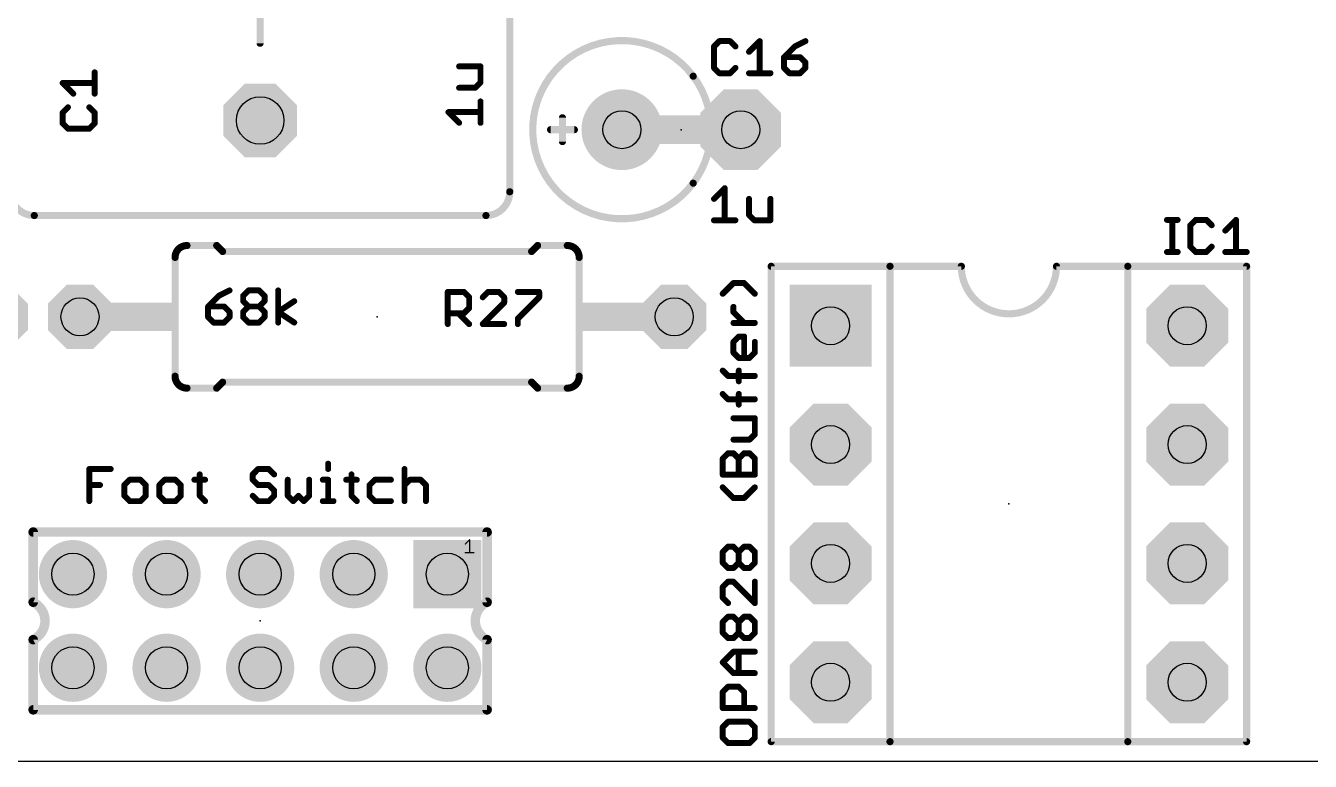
# Model space of a CAD drawing. Extents: x 0 to 135, y -25 to 72.
# Drawn here: x 32.99 to 60.44, y 0 to 15.72 of the extents above; entities that cross this region are included whole.
import ezdxf

# ---------------------------------------------------------------- set-up
doc = ezdxf.new("R2010")
doc.units = 0
for name, color, linetype in [('17', 82, 'CONTINUOUS'), ('20', 7, 'CONTINUOUS'), ('21', 253, 'CONTINUOUS'), ('23', 7, 'CONTINUOUS'), ('25', 253, 'CONTINUOUS'), ('27', 253, 'CONTINUOUS'), ('29', 253, 'CONTINUOUS'), ('44', 253, 'CONTINUOUS'), ('51', 253, 'CONTINUOUS')]:
    doc.layers.add(name, color=color, linetype=linetype)

# ---------------------------------------------------------------- blocks, each defined once
blk = doc.blocks.new('OCTAGONP')
at = {"const_width": 0.5}
blk.add_lwpolyline([(-0.25, -0.1036), (-0.25, 0.1036), (-0.1036, 0.25), (0.1036, 0.25), (0.25, 0.1036), (0.25, -0.1036), (0.1036, -0.25), (-0.1036, -0.25), (-0.25, -0.1036), (-0.25, 0.1036)], dxfattribs=at)
blk = doc.blocks.new('ROUNDP')
at = {"const_width": 0.5}
blk.add_lwpolyline([(0, -0.25, 1), (0, 0.25, 1), (0, -0.25)], format="xyb", dxfattribs=at)
blk = doc.blocks.new('SQUAREP')
blk.add_solid([(-0.5, -0.5), (0.5, -0.5), (-0.5, 0.5), (0.5, 0.5)])
blk = doc.blocks.new('RECT')
blk.add_solid([(-0.5, -0.5), (0.5, -0.5), (-0.5, 0.5), (0.5, 0.5)])

msp = doc.modelspace()

# ---------------------------------------------------------------- linework, layer by layer
at = {"layer": '20'}
msp.add_line((0, 0), (125, 0), dxfattribs=at)
at = {"layer": '21'}
for points, const_width in [([(43.334, 37.827), (43.334, 12.173)], 0.1524), ([(38, 31.731), (38, 15.348)], 0.1524), ([(44.46, 13.246), (44.46, 13.754)], 0.1524), ([(46.873, 13.5), (47.0762, 13.5)], 0.6096), ([(44.206, 13.5), (44.714, 13.5)], 0.1524), ([(42.826, 11.665), (33.174, 11.665)], 0.1524), ([(36.436, 11.024), (37.071, 11.024)], 0.1524), ([(37.198, 10.897), (37.071, 11.024)], 0.1524), ([(43.802, 10.897), (43.929, 11.024)], 0.1524), ([(44.564, 11.024), (43.929, 11.024)], 0.1524), ([(36.182, 10.77), (36.182, 8.23)], 0.1524), ([(37.198, 10.897), (43.802, 10.897)], 0.1524), ([(44.818, 10.77), (44.818, 8.23)], 0.1524), ([(48.92, 10.58), (48.92, 0.42)], 0.1524), ([(48.92, 10.58), (51.46, 10.58)], 0.1524), ([(51.46, 10.58), (51.46, 0.42)], 0.1524), ([(51.46, 10.58), (52.984, 10.58)], 0.1524), ([(56.54, 10.58), (55.016, 10.58)], 0.1524), ([(59.08, 10.58), (56.54, 10.58)], 0.1524), ([(56.54, 10.58), (56.54, 0.42)], 0.1524), ([(59.08, 0.42), (59.08, 10.58)], 0.1524), ([(36.436, 7.976), (37.071, 7.976)], 0.1524), ([(37.198, 8.103), (37.071, 7.976)], 0.1524), ([(37.198, 8.103), (43.802, 8.103)], 0.1524), ([(43.802, 8.103), (43.929, 7.976)], 0.1524), ([(44.564, 7.976), (43.929, 7.976)], 0.1524), ([(42.85, 4.9), (33.15, 4.9)], 0.2032), ([(33.15, 4.9), (33.15, 3.4)], 0.2032), ([(42.85, 3.4), (42.85, 4.9)], 0.2032), ([(42.382, 4.6443), (42.4753, 4.7375)], 0.0254), ([(42.4753, 4.7375), (42.4753, 4.4579)], 0.0254), ([(42.382, 4.4579), (42.5685, 4.4579)], 0.0254), ([(33.15, 2.6), (33.15, 1.1)], 0.2032), ([(42.85, 1.1), (42.85, 2.6)], 0.2032), ([(33.15, 1.1), (42.85, 1.1)], 0.2032), ([(51.46, 0.42), (48.92, 0.42)], 0.1524), ([(56.54, 0.42), (51.46, 0.42)], 0.1524), ([(59.08, 0.42), (56.54, 0.42)], 0.1524)]:
    msp.add_lwpolyline(points, dxfattribs=dict(at, const_width=const_width))
for points, const_width in [([(37.9619, 15.348, 1), (38.0381, 15.348)], 0.0762), ([(47.254, 14.643, 3), (47.254, 12.357)], 0.1524), ([(47.2235, 14.6201, 1), (47.2845, 14.6659)], 0.0762), ([(44.4981, 13.754, 1), (44.4219, 13.754)], 0.0762), ([(46.873, 13.6524, 1), (46.873, 13.3476)], 0.3048), ([(47.0762, 13.3476, 1), (47.0762, 13.6524)], 0.3048), ([(44.206, 13.5381, 1), (44.206, 13.4619)], 0.0762), ([(44.714, 13.4619, 1), (44.714, 13.5381)], 0.0762), ([(44.4219, 13.246, 1), (44.4981, 13.246)], 0.0762), ([(47.2845, 12.3341, 1), (47.2235, 12.3799)], 0.0762), ([(32.666, 12.173, 0.4142), (33.174, 11.665)], 0.1524), ([(42.826, 11.665, 0.4142), (43.334, 12.173)], 0.1524), ([(43.3721, 12.173, 1), (43.2959, 12.173)], 0.0762), ([(43.2959, 12.173, 1), (43.3721, 12.173)], 0.0762), ([(33.174, 11.7031, 1), (33.174, 11.6269)], 0.0762), ([(33.174, 11.6269, 1), (33.174, 11.7031)], 0.0762), ([(42.826, 11.7031, 1), (42.826, 11.6269)], 0.0762), ([(42.826, 11.6269, 1), (42.826, 11.7031)], 0.0762), ([(36.436, 11.024, 0.4142), (36.182, 10.77)], 0.1524), ([(36.436, 11.0621, 1), (36.436, 10.9859)], 0.0762), ([(36.436, 10.9859, 1), (36.436, 11.0621)], 0.0762), ([(37.0979, 11.0509, 1), (37.0441, 10.9971)], 0.0762), ([(37.071, 10.9859, 1), (37.071, 11.0621)], 0.0762), ([(43.929, 11.0621, 1), (43.929, 10.9859)], 0.0762), ([(43.9559, 10.9971, 1), (43.9021, 11.0509)], 0.0762), ([(44.818, 10.77, 0.4142), (44.564, 11.024)], 0.1524), ([(44.564, 11.0621, 1), (44.564, 10.9859)], 0.0762), ([(44.564, 10.9859, 1), (44.564, 11.0621)], 0.0762), ([(36.2201, 10.77, 1), (36.1439, 10.77)], 0.0762), ([(36.1439, 10.77, 1), (36.2201, 10.77)], 0.0762), ([(37.198, 10.9351, 1), (37.198, 10.8589)], 0.0762), ([(37.1711, 10.8701, 1), (37.2249, 10.9239)], 0.0762), ([(43.7751, 10.9239, 1), (43.8289, 10.8701)], 0.0762), ([(43.802, 10.8589, 1), (43.802, 10.9351)], 0.0762), ([(44.8561, 10.77, 1), (44.7799, 10.77)], 0.0762), ([(44.7799, 10.77, 1), (44.8561, 10.77)], 0.0762), ([(48.9581, 10.58, 1), (48.8819, 10.58)], 0.0762), ([(48.92, 10.6181, 1), (48.92, 10.5419)], 0.0762), ([(51.4981, 10.58, 1), (51.4219, 10.58)], 0.0762), ([(51.46, 10.6181, 1), (51.46, 10.5419)], 0.0762), ([(51.46, 10.5419, 1), (51.46, 10.6181)], 0.0762), ([(52.984, 10.58, 1), (55.016, 10.58)], 0.1524), ([(53.0221, 10.58, 1), (52.9459, 10.58)], 0.0762), ([(52.984, 10.5419, 1), (52.984, 10.6181)], 0.0762), ([(55.0541, 10.58, 1), (54.9779, 10.58)], 0.0762), ([(55.016, 10.6181, 1), (55.016, 10.5419)], 0.0762), ([(56.54, 10.6181, 1), (56.54, 10.5419)], 0.0762), ([(56.5781, 10.58, 1), (56.5019, 10.58)], 0.0762), ([(56.54, 10.5419, 1), (56.54, 10.6181)], 0.0762), ([(59.1181, 10.58, 1), (59.0419, 10.58)], 0.0762), ([(59.08, 10.5419, 1), (59.08, 10.6181)], 0.0762), ([(36.182, 8.23, 0.4142), (36.436, 7.976)], 0.1524), ([(36.2201, 8.23, 1), (36.1439, 8.23)], 0.0762), ([(36.1439, 8.23, 1), (36.2201, 8.23)], 0.0762), ([(44.564, 7.976, 0.4142), (44.818, 8.23)], 0.1524), ([(44.8561, 8.23, 1), (44.7799, 8.23)], 0.0762), ([(44.7799, 8.23, 1), (44.8561, 8.23)], 0.0762), ([(36.436, 8.0141, 1), (36.436, 7.9379)], 0.0762), ([(36.436, 7.9379, 1), (36.436, 8.0141)], 0.0762), ([(37.0441, 8.0029, 1), (37.0979, 7.9491)], 0.0762), ([(37.071, 7.9379, 1), (37.071, 8.0141)], 0.0762), ([(37.198, 8.1411, 1), (37.198, 8.0649)], 0.0762), ([(37.2249, 8.0761, 1), (37.1711, 8.1299)], 0.0762), ([(43.8289, 8.1299, 1), (43.7751, 8.0761)], 0.0762), ([(43.802, 8.0649, 1), (43.802, 8.1411)], 0.0762), ([(43.929, 8.0141, 1), (43.929, 7.9379)], 0.0762), ([(43.9021, 7.9491, 1), (43.9559, 8.0029)], 0.0762), ([(44.564, 8.0141, 1), (44.564, 7.9379)], 0.0762), ([(44.564, 7.9379, 1), (44.564, 8.0141)], 0.0762), ([(33.15, 4.9508, 1), (33.15, 4.8492)], 0.1016), ([(33.2008, 4.9, 1), (33.0992, 4.9)], 0.1016), ([(42.9008, 4.9, 1), (42.7992, 4.9)], 0.1016), ([(42.85, 4.8492, 1), (42.85, 4.9508)], 0.1016), ([(42.4816, 4.7375, 1), (42.4689, 4.7375)], 0.0127), ([(42.4797, 4.733, 1), (42.4708, 4.742)], 0.0127), ([(42.382, 4.4643, 1), (42.382, 4.4516)], 0.0127), ([(42.3776, 4.6488, 1), (42.3865, 4.6398)], 0.0127), ([(42.4689, 4.4579, 1), (42.4816, 4.4579)], 0.0127), ([(42.5685, 4.4516, 1), (42.5685, 4.4643)], 0.0127), ([(33.15, 2.6, 0.6321), (33.15, 3.4)], 0.2032), ([(33.1718, 3.4459, 1), (33.1282, 3.3541)], 0.1016), ([(33.0992, 3.4, 1), (33.2008, 3.4)], 0.1016), ([(42.85, 3.4, 0.6321), (42.85, 2.6)], 0.2032), ([(42.7992, 3.4, 1), (42.9008, 3.4)], 0.1016), ([(42.8718, 3.3541, 1), (42.8282, 3.4459)], 0.1016), ([(33.2008, 2.6, 1), (33.0992, 2.6)], 0.1016), ([(33.1282, 2.6459, 1), (33.1718, 2.5541)], 0.1016), ([(42.9008, 2.6, 1), (42.7992, 2.6)], 0.1016), ([(42.8282, 2.5541, 1), (42.8718, 2.6459)], 0.1016), ([(33.15, 1.1508, 1), (33.15, 1.0492)], 0.1016), ([(33.0992, 1.1, 1), (33.2008, 1.1)], 0.1016), ([(42.7992, 1.1, 1), (42.9008, 1.1)], 0.1016), ([(42.85, 1.0492, 1), (42.85, 1.1508)], 0.1016), ([(48.92, 0.4581, 1), (48.92, 0.3819)], 0.0762), ([(48.8819, 0.42, 1), (48.9581, 0.42)], 0.0762), ([(51.46, 0.4581, 1), (51.46, 0.3819)], 0.0762), ([(51.4219, 0.42, 1), (51.4981, 0.42)], 0.0762), ([(51.46, 0.3819, 1), (51.46, 0.4581)], 0.0762), ([(56.54, 0.4581, 1), (56.54, 0.3819)], 0.0762), ([(56.5019, 0.42, 1), (56.5781, 0.42)], 0.0762), ([(56.54, 0.3819, 1), (56.54, 0.4581)], 0.0762), ([(59.0419, 0.42, 1), (59.1181, 0.42)], 0.0762), ([(59.08, 0.3819, 1), (59.08, 0.4581)], 0.0762)]:
    msp.add_lwpolyline(points, format="xyb", dxfattribs=dict(at, const_width=const_width))
at = {"layer": '23'}
for p in [(47, 13.5), (40.5, 9.5), (54, 5.5), (38, 3)]:
    msp.add_point(p, dxfattribs=at)
at = {"layer": '25', "const_width": 0.127}
for points in [[(47.8129, 15.3929), (47.6985, 15.2785)], [(48.0417, 15.3929), (47.8129, 15.3929)], [(48.1561, 15.2785), (48.0417, 15.3929)], [(48.4469, 15.1641), (48.6757, 15.3929)], [(48.6757, 15.3929), (48.6757, 14.7065)], [(49.6529, 15.3929), (49.4241, 15.2785)], [(47.6985, 15.2785), (47.6985, 14.8209)], [(49.4241, 15.2785), (49.1953, 15.0497)], [(49.1953, 15.0497), (49.1953, 14.8209)], [(49.5385, 15.0497), (49.1953, 15.0497)], [(49.6529, 14.9353), (49.5385, 15.0497)], [(47.6985, 14.8209), (47.8129, 14.7065)], [(48.0417, 14.7065), (48.1561, 14.8209)], [(49.1953, 14.8209), (49.3097, 14.7065)], [(49.5385, 14.7065), (49.6529, 14.8209)], [(49.6529, 14.8209), (49.6529, 14.9353)], [(34.0067, 14.2691), (33.7779, 14.4979)], [(33.7779, 14.4979), (34.4643, 14.4979)], [(34.4643, 14.2691), (34.4643, 14.7267)], [(47.8129, 14.7065), (48.0417, 14.7065)], [(48.4469, 14.7065), (48.9045, 14.7065)], [(49.3097, 14.7065), (49.5385, 14.7065)], [(33.8923, 13.9783), (33.7779, 13.8639)], [(34.4643, 13.8639), (34.3499, 13.9783)], [(33.7779, 13.8639), (33.7779, 13.6351)], [(34.4643, 13.6351), (34.4643, 13.8639)], [(33.7779, 13.6351), (33.8923, 13.5207)], [(33.8923, 13.5207), (34.3499, 13.5207)], [(34.3499, 13.5207), (34.4643, 13.6351)], [(57.3777, 11.5721), (57.6065, 11.5721)], [(57.4921, 10.8857), (57.4921, 11.5721)], [(57.9911, 11.5721), (57.8767, 11.4577)], [(58.2199, 11.5721), (57.9911, 11.5721)], [(58.3343, 11.4577), (58.2199, 11.5721)], [(58.6251, 11.3433), (58.8539, 11.5721)], [(58.8539, 11.5721), (58.8539, 10.8857)], [(57.8767, 11.4577), (57.8767, 11.0001)], [(57.8767, 11.0001), (57.9911, 10.8857)], [(58.2199, 10.8857), (58.3343, 11.0001)], [(57.3777, 10.8857), (57.6065, 10.8857)], [(57.9911, 10.8857), (58.2199, 10.8857)], [(58.6251, 10.8857), (59.0827, 10.8857)], [(42.0093, 9.3457), (42.0093, 10.0321)], [(42.0093, 10.0321), (42.3524, 10.0321)], [(42.3524, 10.0321), (42.4668, 9.9177)], [(42.4668, 9.9177), (42.4668, 9.6889)], [(42.8721, 10.0321), (42.7577, 9.9177)], [(43.1009, 10.0321), (42.8721, 10.0321)], [(43.2153, 9.9177), (43.1009, 10.0321)], [(43.2153, 9.8033), (43.2153, 9.9177)], [(43.5061, 10.0321), (43.9637, 10.0321)], [(43.9637, 9.9177), (43.5061, 9.4601)], [(43.9637, 10.0321), (43.9637, 9.9177)], [(42.3524, 9.5745), (42.0093, 9.5745)], [(42.238, 9.5745), (42.4668, 9.3457)], [(42.4668, 9.6889), (42.3524, 9.5745)], [(42.7577, 9.3457), (43.2153, 9.8033)], [(43.2153, 9.3457), (42.7577, 9.3457)], [(43.5061, 9.4601), (43.5061, 9.3457)]]:
    msp.add_lwpolyline(points, dxfattribs=at)
at = {"layer": '25', "const_width": 0.0635}
for points in [[(47.8129, 15.4246, 1), (47.8129, 15.3611)], [(47.8353, 15.3704, 1), (47.7904, 15.4153)], [(48.0641, 15.4153, 1), (48.0192, 15.3704)], [(48.0417, 15.3611, 1), (48.0417, 15.4246)], [(48.7075, 15.3929, 1), (48.644, 15.3929)], [(48.6982, 15.3704, 1), (48.6533, 15.4153)], [(49.6671, 15.3645, 1), (49.6387, 15.4213)], [(47.7303, 15.2785, 1), (47.6668, 15.2785)], [(47.676, 15.3009, 1), (47.721, 15.256)], [(48.1336, 15.256, 1), (48.1785, 15.3009)], [(48.4245, 15.1865, 1), (48.4694, 15.1416)], [(49.1953, 15.0814, 1), (49.1953, 15.0179)], [(49.2271, 15.0497, 1), (49.1636, 15.0497)], [(49.1729, 15.0721, 1), (49.2178, 15.0272)], [(49.4099, 15.3069, 1), (49.4383, 15.2501)], [(49.4466, 15.256, 1), (49.4017, 15.3009)], [(49.561, 15.0721, 1), (49.5161, 15.0272)], [(49.5385, 15.0179, 1), (49.5385, 15.0814)], [(47.721, 14.8433, 1), (47.676, 14.7984)], [(47.6668, 14.8209, 1), (47.7303, 14.8209)], [(48.1785, 14.7984, 1), (48.1336, 14.8433)], [(49.2178, 14.8433, 1), (49.1729, 14.7984)], [(49.1636, 14.8209, 1), (49.2271, 14.8209)], [(49.6847, 14.9353, 1), (49.6212, 14.9353)], [(49.6212, 14.8209, 1), (49.6847, 14.8209)], [(49.6305, 14.9128, 1), (49.6754, 14.9577)], [(49.6754, 14.7984, 1), (49.6305, 14.8433)], [(33.7779, 14.5296, 1), (33.7779, 14.4661)], [(33.8004, 14.5203, 1), (33.7555, 14.4754)], [(34.4961, 14.7267, 1), (34.4325, 14.7267)], [(34.4643, 14.4661, 1), (34.4643, 14.5296)], [(47.8129, 14.7383, 1), (47.8129, 14.6747)], [(47.7904, 14.684, 1), (47.8353, 14.729)], [(48.0192, 14.729, 1), (48.0641, 14.684)], [(48.0417, 14.6747, 1), (48.0417, 14.7383)], [(48.4469, 14.7383, 1), (48.4469, 14.6747)], [(48.644, 14.7065, 1), (48.7075, 14.7065)], [(48.9045, 14.6747, 1), (48.9045, 14.7383)], [(49.3097, 14.7383, 1), (49.3097, 14.6747)], [(49.2873, 14.684, 1), (49.3322, 14.729)], [(49.5161, 14.729, 1), (49.561, 14.684)], [(49.5385, 14.6747, 1), (49.5385, 14.7383)], [(33.9843, 14.2466, 1), (34.0292, 14.2915)], [(34.4325, 14.2691, 1), (34.4961, 14.2691)], [(33.9148, 13.9558, 1), (33.8699, 14.0007)], [(34.3724, 14.0007, 1), (34.3275, 13.9558)], [(33.8097, 13.8639, 1), (33.7462, 13.8639)], [(33.7555, 13.8863, 1), (33.8004, 13.8414)], [(34.4961, 13.8639, 1), (34.4325, 13.8639)], [(34.4418, 13.8414, 1), (34.4868, 13.8863)], [(33.7462, 13.6351, 1), (33.8097, 13.6351)], [(33.8004, 13.6575, 1), (33.7555, 13.6126)], [(33.8923, 13.5524, 1), (33.8923, 13.4889)], [(33.8699, 13.4982, 1), (33.9148, 13.5431)], [(34.3275, 13.5431, 1), (34.3724, 13.4982)], [(34.3499, 13.4889, 1), (34.3499, 13.5524)], [(34.4325, 13.6351, 1), (34.4961, 13.6351)], [(34.4868, 13.6126, 1), (34.4418, 13.6575)], [(57.3777, 11.6038, 1), (57.3777, 11.5403)], [(57.5239, 11.5721, 1), (57.4604, 11.5721)], [(57.6065, 11.5403, 1), (57.6065, 11.6038)], [(57.9911, 11.6038, 1), (57.9911, 11.5403)], [(58.0135, 11.5496, 1), (57.9686, 11.5945)], [(58.2423, 11.5945, 1), (58.1974, 11.5496)], [(58.2199, 11.5403, 1), (58.2199, 11.6038)], [(58.8856, 11.5721, 1), (58.8221, 11.5721)], [(58.8763, 11.5496, 1), (58.8314, 11.5945)], [(57.9084, 11.4577, 1), (57.8449, 11.4577)], [(57.8542, 11.4801, 1), (57.8991, 11.4352)], [(58.3118, 11.4352, 1), (58.3567, 11.4801)], [(58.6026, 11.3657, 1), (58.6475, 11.3208)], [(57.8449, 11.0001, 1), (57.9084, 11.0001)], [(57.8991, 11.0225, 1), (57.8542, 10.9776)], [(58.3567, 10.9776, 1), (58.3118, 11.0225)], [(57.3777, 10.9175, 1), (57.3777, 10.8539)], [(57.4604, 10.8857, 1), (57.5239, 10.8857)], [(57.6065, 10.8539, 1), (57.6065, 10.9175)], [(57.9911, 10.9175, 1), (57.9911, 10.8539)], [(57.9686, 10.8632, 1), (58.0135, 10.9082)], [(58.1974, 10.9082, 1), (58.2423, 10.8632)], [(58.2199, 10.8539, 1), (58.2199, 10.9175)], [(58.6251, 10.9175, 1), (58.6251, 10.8539)], [(58.8221, 10.8857, 1), (58.8856, 10.8857)], [(59.0827, 10.8539, 1), (59.0827, 10.9175)], [(42.041, 10.0321, 1), (41.9775, 10.0321)], [(42.0093, 10.0638, 1), (42.0093, 10.0003)], [(42.3749, 10.0545, 1), (42.33, 10.0096)], [(42.3524, 10.0003, 1), (42.3524, 10.0638)], [(42.4986, 9.9177, 1), (42.4351, 9.9177)], [(42.4444, 9.8952, 1), (42.4893, 9.9401)], [(42.7352, 9.9401, 1), (42.7801, 9.8952)], [(42.8721, 10.0638, 1), (42.8721, 10.0003)], [(42.8945, 10.0096, 1), (42.8496, 10.0545)], [(43.1233, 10.0545, 1), (43.0784, 10.0096)], [(43.1009, 10.0003, 1), (43.1009, 10.0638)], [(43.247, 9.9177, 1), (43.1835, 9.9177)], [(43.1928, 9.8952, 1), (43.2377, 9.9401)], [(43.5061, 10.0638, 1), (43.5061, 10.0003)], [(43.9954, 10.0321, 1), (43.9319, 10.0321)], [(43.9319, 9.9177, 1), (43.9954, 9.9177)], [(43.9861, 9.8952, 1), (43.9412, 9.9401)], [(43.9637, 10.0003, 1), (43.9637, 10.0638)], [(42.0093, 9.6062, 1), (42.0093, 9.5427)], [(42.2605, 9.5969, 1), (42.2156, 9.552)], [(42.33, 9.5969, 1), (42.3749, 9.552)], [(42.3524, 9.5427, 1), (42.3524, 9.6062)], [(42.4351, 9.6889, 1), (42.4986, 9.6889)], [(42.4893, 9.6664, 1), (42.4444, 9.7113)], [(43.1835, 9.8033, 1), (43.247, 9.8033)], [(43.2377, 9.7808, 1), (43.1928, 9.8257)], [(41.9775, 9.3457, 1), (42.041, 9.3457)], [(42.4444, 9.3232, 1), (42.4893, 9.3682)], [(42.7352, 9.3682, 1), (42.7801, 9.3232)], [(42.7577, 9.3775, 1), (42.7577, 9.314)], [(43.2153, 9.314, 1), (43.2153, 9.3775)], [(43.5378, 9.4601, 1), (43.4743, 9.4601)], [(43.4743, 9.3457, 1), (43.5378, 9.3457)], [(43.4836, 9.4825, 1), (43.5285, 9.4376)]]:
    msp.add_lwpolyline(points, format="xyb", dxfattribs=at)
at = {"layer": '27', "const_width": 0.127}
for points in [[(42.7093, 14.8527), (42.2517, 14.8527)], [(42.7093, 14.5095), (42.7093, 14.8527)], [(42.5949, 14.3951), (42.7093, 14.5095)], [(42.2517, 14.3951), (42.5949, 14.3951)], [(42.7093, 13.6467), (42.7093, 14.1043)], [(42.2517, 13.6467), (42.0229, 13.8755)], [(42.0229, 13.8755), (42.7093, 13.8755)], [(47.6985, 12.0211), (47.9273, 12.2499)], [(47.9273, 12.2499), (47.9273, 11.5635)], [(48.4469, 12.0211), (48.4469, 11.6779)], [(48.9045, 11.5635), (48.9045, 12.0211)], [(47.6985, 11.5635), (48.1561, 11.5635)], [(48.4469, 11.6779), (48.5613, 11.5635)], [(48.5613, 11.5635), (48.9045, 11.5635)], [(48.1139, 10.222), (47.8851, 9.9932)], [(48.3427, 10.222), (48.1139, 10.222)], [(48.5715, 9.9932), (48.3427, 10.222)], [(37.1173, 9.9497), (36.8885, 9.7209)], [(37.3461, 10.0641), (37.1173, 9.9497)], [(37.6369, 9.9497), (37.7513, 10.0641)], [(37.6369, 9.8353), (37.6369, 9.9497)], [(37.7513, 9.7209), (37.6369, 9.8353)], [(37.7513, 10.0641), (37.9801, 10.0641)], [(37.9801, 10.0641), (38.0945, 9.9497)], [(38.0945, 9.8353), (37.9801, 9.7209)], [(38.0945, 9.9497), (38.0945, 9.8353)], [(38.3853, 9.3777), (38.3853, 10.0641)], [(38.3853, 9.6065), (38.7285, 9.8353)], [(36.8885, 9.7209), (36.8885, 9.4921)], [(37.2317, 9.7209), (36.8885, 9.7209)], [(37.3461, 9.6065), (37.2317, 9.7209)], [(37.3461, 9.4921), (37.3461, 9.6065)], [(37.6369, 9.6065), (37.7513, 9.7209)], [(37.6369, 9.4921), (37.6369, 9.6065)], [(37.7513, 9.7209), (37.9801, 9.7209)], [(37.9801, 9.7209), (38.0945, 9.6065)], [(38.0945, 9.6065), (38.0945, 9.4921)], [(38.7285, 9.3777), (38.3853, 9.6065)], [(48.1139, 9.5983), (48.1139, 9.7127)], [(48.3427, 9.3695), (48.1139, 9.5983)], [(36.8885, 9.4921), (37.0029, 9.3777)], [(37.0029, 9.3777), (37.2317, 9.3777)], [(37.2317, 9.3777), (37.3461, 9.4921)], [(37.7513, 9.3777), (37.6369, 9.4921)], [(37.9801, 9.3777), (37.7513, 9.3777)], [(38.0945, 9.4921), (37.9801, 9.3777)], [(48.5715, 9.3695), (48.1139, 9.3695)], [(48.1139, 8.9643), (48.2283, 9.0787)], [(48.2283, 9.0787), (48.3427, 9.0787)], [(48.3427, 9.0787), (48.3427, 8.6211)], [(48.1139, 8.7355), (48.1139, 8.9643)], [(48.2283, 8.6211), (48.1139, 8.7355)], [(48.5715, 8.7355), (48.4571, 8.6211)], [(48.5715, 8.9643), (48.5715, 8.7355)], [(48.4571, 8.6211), (48.2283, 8.6211)], [(47.9995, 8.2365), (47.8851, 8.3509)], [(48.5715, 8.2365), (47.9995, 8.2365)], [(48.2283, 8.1221), (48.2283, 8.3509)], [(47.9995, 7.7376), (47.8851, 7.852)], [(48.5715, 7.7376), (47.9995, 7.7376)], [(48.2283, 7.6232), (48.2283, 7.852)], [(48.5715, 7.3324), (48.1139, 7.3324)], [(48.5715, 6.9892), (48.5715, 7.3324)], [(48.1139, 6.8748), (48.4571, 6.8748)], [(48.4571, 6.8748), (48.5715, 6.9892)], [(47.8851, 6.4695), (47.9995, 6.5839)], [(47.9995, 6.5839), (48.1139, 6.5839)], [(48.1139, 6.5839), (48.2283, 6.4695)], [(48.2283, 6.4695), (48.3427, 6.5839)], [(48.3427, 6.5839), (48.4571, 6.5839)], [(48.4571, 6.5839), (48.5715, 6.4695)], [(39.4532, 6.3615), (39.4532, 6.2471)], [(47.8851, 6.1264), (47.8851, 6.4695)], [(48.2283, 6.1264), (48.2283, 6.4695)], [(48.5715, 6.4695), (48.5715, 6.1264)], [(34.3493, 5.5607), (34.3493, 6.2471)], [(34.3493, 6.2471), (34.8069, 6.2471)], [(35.2122, 6.0183), (35.0978, 5.9039)], [(35.441, 6.0183), (35.2122, 6.0183)], [(35.5554, 5.9039), (35.441, 6.0183)], [(35.9606, 6.0183), (35.8462, 5.9039)], [(36.1894, 6.0183), (35.9606, 6.0183)], [(36.3038, 5.9039), (36.1894, 6.0183)], [(36.5946, 6.0183), (36.8234, 6.0183)], [(36.709, 6.1327), (36.709, 5.6751)], [(37.9563, 6.2471), (37.842, 6.1327)], [(37.842, 6.1327), (37.842, 6.0183)], [(37.842, 6.0183), (37.9563, 5.9039)], [(38.1851, 6.2471), (37.9563, 6.2471)], [(38.2995, 6.1327), (38.1851, 6.2471)], [(38.5904, 6.0183), (38.5904, 5.6751)], [(39.048, 5.6751), (39.048, 6.0183)], [(39.3388, 6.0183), (39.4532, 6.0183)], [(39.4532, 6.0183), (39.4532, 5.5607)], [(39.8377, 6.0183), (40.0665, 6.0183)], [(39.9521, 6.1327), (39.9521, 5.6751)], [(40.4511, 6.0183), (40.3367, 5.9039)], [(40.7943, 6.0183), (40.4511, 6.0183)], [(41.0851, 6.2471), (41.0851, 5.5607)], [(41.0851, 5.9039), (41.1995, 6.0183)], [(41.1995, 6.0183), (41.4283, 6.0183)], [(41.4283, 6.0183), (41.5427, 5.9039)], [(48.5715, 6.1264), (47.8851, 6.1264)], [(34.3493, 5.9039), (34.5781, 5.9039)], [(35.0978, 5.9039), (35.0978, 5.6751)], [(35.5554, 5.6751), (35.5554, 5.9039)], [(35.8462, 5.9039), (35.8462, 5.6751)], [(36.3038, 5.6751), (36.3038, 5.9039)], [(37.9563, 5.9039), (38.1851, 5.9039)], [(38.1851, 5.9039), (38.2995, 5.7895)], [(38.2995, 5.7895), (38.2995, 5.6751)], [(40.3367, 5.9039), (40.3367, 5.6751)], [(41.5427, 5.9039), (41.5427, 5.5607)], [(48.1139, 5.6274), (47.8851, 5.8562)], [(48.5715, 5.8562), (48.3427, 5.6274)], [(35.0978, 5.6751), (35.2122, 5.5607)], [(35.2122, 5.5607), (35.441, 5.5607)], [(35.441, 5.5607), (35.5554, 5.6751)], [(35.8462, 5.6751), (35.9606, 5.5607)], [(35.9606, 5.5607), (36.1894, 5.5607)], [(36.1894, 5.5607), (36.3038, 5.6751)], [(36.709, 5.6751), (36.8234, 5.5607)], [(37.9563, 5.5607), (37.842, 5.6751)], [(38.1851, 5.5607), (37.9563, 5.5607)], [(38.2995, 5.6751), (38.1851, 5.5607)], [(38.5904, 5.6751), (38.7048, 5.5607)], [(38.7048, 5.5607), (38.8192, 5.6751)], [(38.8192, 5.6751), (38.9336, 5.5607)], [(38.9336, 5.5607), (39.048, 5.6751)], [(39.3388, 5.5607), (39.5676, 5.5607)], [(39.9521, 5.6751), (40.0665, 5.5607)], [(40.3367, 5.6751), (40.4511, 5.5607)], [(40.4511, 5.5607), (40.7943, 5.5607)], [(48.3427, 5.6274), (48.1139, 5.6274)], [(47.8851, 4.4738), (47.9995, 4.5882)], [(47.8851, 4.245), (47.8851, 4.4738)], [(47.9995, 4.5882), (48.1139, 4.5882)], [(48.1139, 4.5882), (48.2283, 4.4738)], [(48.2283, 4.4738), (48.3427, 4.5882)], [(48.2283, 4.245), (48.2283, 4.4738)], [(48.3427, 4.5882), (48.4571, 4.5882)], [(48.4571, 4.5882), (48.5715, 4.4738)], [(48.5715, 4.4738), (48.5715, 4.245)], [(47.9995, 4.1306), (47.8851, 4.245)], [(48.1139, 4.1306), (47.9995, 4.1306)], [(48.2283, 4.245), (48.1139, 4.1306)], [(48.3427, 4.1306), (48.2283, 4.245)], [(48.4571, 4.1306), (48.3427, 4.1306)], [(48.5715, 4.245), (48.4571, 4.1306)], [(47.9995, 3.8398), (47.8851, 3.7254)], [(48.1139, 3.8398), (47.9995, 3.8398)], [(48.5715, 3.3822), (48.1139, 3.8398)], [(48.5715, 3.8398), (48.5715, 3.3822)], [(47.8851, 3.7254), (47.8851, 3.4966)], [(47.8851, 3.4966), (47.9995, 3.3822)], [(47.8851, 2.9769), (47.9995, 3.0913)], [(47.8851, 2.7481), (47.8851, 2.9769)], [(47.9995, 3.0913), (48.1139, 3.0913)], [(48.1139, 3.0913), (48.2283, 2.9769)], [(48.2283, 2.9769), (48.3427, 3.0913)], [(48.2283, 2.7481), (48.2283, 2.9769)], [(48.3427, 3.0913), (48.4571, 3.0913)], [(48.4571, 3.0913), (48.5715, 2.9769)], [(48.5715, 2.9769), (48.5715, 2.7481)], [(47.9995, 2.6337), (47.8851, 2.7481)], [(48.2283, 2.7481), (48.1139, 2.6337)], [(48.3427, 2.6337), (48.2283, 2.7481)], [(48.5715, 2.7481), (48.4571, 2.6337)], [(48.1139, 2.6337), (47.9995, 2.6337)], [(48.4571, 2.6337), (48.3427, 2.6337)], [(47.8851, 2.1141), (48.1139, 2.3429)], [(48.1139, 2.3429), (48.5715, 2.3429)], [(48.2283, 1.8853), (48.2283, 2.3429)], [(48.1139, 1.8853), (47.8851, 2.1141)], [(48.5715, 1.8853), (48.1139, 1.8853)], [(47.8851, 1.4801), (47.9995, 1.5945)], [(47.9995, 1.5945), (48.2283, 1.5945)], [(48.2283, 1.5945), (48.3427, 1.4801)], [(47.8851, 1.1369), (47.8851, 1.4801)], [(48.3427, 1.4801), (48.3427, 1.1369)], [(48.5715, 1.1369), (47.8851, 1.1369)], [(47.9995, 0.8461), (47.8851, 0.7317)], [(48.4571, 0.8461), (47.9995, 0.8461)], [(48.5715, 0.7317), (48.4571, 0.8461)], [(47.8851, 0.7317), (47.8851, 0.5029)], [(47.8851, 0.5029), (47.9995, 0.3885)], [(48.4571, 0.3885), (48.5715, 0.5029)], [(48.5715, 0.5029), (48.5715, 0.7317)], [(47.9995, 0.3885), (48.4571, 0.3885)]]:
    msp.add_lwpolyline(points, dxfattribs=at)
at = {"layer": '27', "const_width": 0.0635}
for points in [[(42.2517, 14.8844, 1), (42.2517, 14.8209)], [(42.7411, 14.8527, 1), (42.6775, 14.8527)], [(42.7093, 14.8209, 1), (42.7093, 14.8844)], [(42.7318, 14.487, 1), (42.6868, 14.5319)], [(42.2517, 14.4268, 1), (42.2517, 14.3633)], [(42.5725, 14.4175, 1), (42.6174, 14.3726)], [(42.5949, 14.3633, 1), (42.5949, 14.4268)], [(42.6775, 14.5095, 1), (42.7411, 14.5095)], [(42.7411, 14.1043, 1), (42.6775, 14.1043)], [(42.0229, 13.9072, 1), (42.0229, 13.8437)], [(42.0454, 13.8979, 1), (42.0005, 13.853)], [(42.7093, 13.8437, 1), (42.7093, 13.9072)], [(42.2293, 13.6242, 1), (42.2742, 13.6691)], [(42.6775, 13.6467, 1), (42.7411, 13.6467)], [(47.959, 12.2499, 1), (47.8955, 12.2499)], [(47.9497, 12.2274, 1), (47.9048, 12.2723)], [(48.4787, 12.0211, 1), (48.4152, 12.0211)], [(48.9363, 12.0211, 1), (48.8728, 12.0211)], [(47.676, 12.0435, 1), (47.721, 11.9986)], [(47.6985, 11.5953, 1), (47.6985, 11.5318)], [(47.8955, 11.5635, 1), (47.959, 11.5635)], [(48.1561, 11.5318, 1), (48.1561, 11.5953)], [(48.4152, 11.6779, 1), (48.4787, 11.6779)], [(48.4694, 11.7003, 1), (48.4245, 11.6554)], [(48.5613, 11.5953, 1), (48.5613, 11.5318)], [(48.5389, 11.541, 1), (48.5838, 11.586)], [(48.8728, 11.5635, 1), (48.9363, 11.5635)], [(48.9045, 11.5318, 1), (48.9045, 11.5953)], [(48.1139, 10.2537, 1), (48.1139, 10.1902)], [(48.1364, 10.1995, 1), (48.0915, 10.2444)], [(48.3652, 10.2444, 1), (48.3203, 10.1995)], [(48.3427, 10.1902, 1), (48.3427, 10.2537)], [(37.1031, 9.9781, 1), (37.1315, 9.9213)], [(37.1397, 9.9272, 1), (37.0948, 9.9721)], [(37.3603, 10.0357, 1), (37.3319, 10.0925)], [(37.6687, 9.9497, 1), (37.6052, 9.9497)], [(37.6145, 9.9721, 1), (37.6594, 9.9272)], [(37.6594, 9.8577, 1), (37.6145, 9.8128)], [(37.7513, 10.0958, 1), (37.7513, 10.0323)], [(37.7738, 10.0416, 1), (37.7289, 10.0865)], [(38.0026, 10.0865, 1), (37.9577, 10.0416)], [(37.9801, 10.0323, 1), (37.9801, 10.0958)], [(38.1263, 9.9497, 1), (38.0628, 9.9497)], [(38.0721, 9.9272, 1), (38.117, 9.9721)], [(38.117, 9.8128, 1), (38.0721, 9.8577)], [(38.4171, 10.0641, 1), (38.3536, 10.0641)], [(38.7461, 9.8089, 1), (38.7109, 9.8617)], [(47.8627, 10.0156, 1), (47.9076, 9.9707)], [(48.549, 9.9707, 1), (48.594, 10.0156)], [(36.9203, 9.7209, 1), (36.8567, 9.7209)], [(36.8885, 9.7526, 1), (36.8885, 9.6891)], [(36.866, 9.7433, 1), (36.911, 9.6984)], [(37.2541, 9.7433, 1), (37.2092, 9.6984)], [(37.2317, 9.6891, 1), (37.2317, 9.7526)], [(37.3778, 9.6065, 1), (37.3143, 9.6065)], [(37.3236, 9.584, 1), (37.3685, 9.6289)], [(37.6052, 9.8353, 1), (37.6687, 9.8353)], [(37.6687, 9.6065, 1), (37.6052, 9.6065)], [(37.6145, 9.6289, 1), (37.6594, 9.584)], [(37.7513, 9.7526, 1), (37.7513, 9.6891)], [(37.7738, 9.6984, 1), (37.7289, 9.7433)], [(37.7289, 9.6984, 1), (37.7738, 9.7433)], [(38.0026, 9.7433, 1), (37.9577, 9.6984)], [(37.9577, 9.7433, 1), (38.0026, 9.6984)], [(37.9801, 9.6891, 1), (37.9801, 9.7526)], [(38.0628, 9.8353, 1), (38.1263, 9.8353)], [(38.1263, 9.6065, 1), (38.0628, 9.6065)], [(38.0721, 9.584, 1), (38.117, 9.6289)], [(38.4029, 9.6329, 1), (38.3677, 9.5801)], [(38.3677, 9.6329, 1), (38.4029, 9.5801)], [(48.1457, 9.7127, 1), (48.0822, 9.7127)], [(48.0822, 9.5983, 1), (48.1457, 9.5983)], [(48.1364, 9.6207, 1), (48.0915, 9.5758)], [(36.8567, 9.4921, 1), (36.9203, 9.4921)], [(36.911, 9.5145, 1), (36.866, 9.4696)], [(37.0029, 9.4095, 1), (37.0029, 9.346)], [(36.9804, 9.3552, 1), (37.0253, 9.4002)], [(37.2092, 9.4002, 1), (37.2541, 9.3552)], [(37.2317, 9.346, 1), (37.2317, 9.4095)], [(37.3143, 9.4921, 1), (37.3778, 9.4921)], [(37.3685, 9.4696, 1), (37.3236, 9.5145)], [(37.6052, 9.4921, 1), (37.6687, 9.4921)], [(37.6594, 9.5145, 1), (37.6145, 9.4696)], [(37.7513, 9.4095, 1), (37.7513, 9.346)], [(37.7289, 9.3552, 1), (37.7738, 9.4002)], [(37.9577, 9.4002, 1), (38.0026, 9.3552)], [(37.9801, 9.346, 1), (37.9801, 9.4095)], [(38.0628, 9.4921, 1), (38.1263, 9.4921)], [(38.117, 9.4696, 1), (38.0721, 9.5145)], [(38.3536, 9.3777, 1), (38.4171, 9.3777)], [(38.7109, 9.3513, 1), (38.7461, 9.4041)], [(48.1139, 9.4012, 1), (48.1139, 9.3377)], [(48.3203, 9.347, 1), (48.3652, 9.3919)], [(48.5715, 9.3377, 1), (48.5715, 9.4012)], [(48.2283, 9.1104, 1), (48.2283, 9.0469)], [(48.2508, 9.0562, 1), (48.2059, 9.1011)], [(48.3745, 9.0787, 1), (48.311, 9.0787)], [(48.3427, 9.0469, 1), (48.3427, 9.1104)], [(48.1457, 8.9643, 1), (48.0822, 8.9643)], [(48.0915, 8.9867, 1), (48.1364, 8.9418)], [(48.1364, 8.7579, 1), (48.0915, 8.713)], [(48.6033, 8.9643, 1), (48.5397, 8.9643)], [(48.594, 8.713, 1), (48.549, 8.7579)], [(48.0822, 8.7355, 1), (48.1457, 8.7355)], [(48.2283, 8.6528, 1), (48.2283, 8.5893)], [(48.2059, 8.5986, 1), (48.2508, 8.6435)], [(48.311, 8.6211, 1), (48.3745, 8.6211)], [(48.4347, 8.6435, 1), (48.4796, 8.5986)], [(48.4571, 8.5893, 1), (48.4571, 8.6528)], [(48.5397, 8.7355, 1), (48.6033, 8.7355)], [(47.9076, 8.3734, 1), (47.8627, 8.3285)], [(47.9995, 8.2683, 1), (47.9995, 8.2048)], [(47.9771, 8.2141, 1), (48.022, 8.259)], [(48.2601, 8.3509, 1), (48.1966, 8.3509)], [(48.5715, 8.2048, 1), (48.5715, 8.2683)], [(48.1966, 8.1221, 1), (48.2601, 8.1221)], [(47.9076, 7.8744, 1), (47.8627, 7.8295)], [(47.9995, 7.7693, 1), (47.9995, 7.7058)], [(47.9771, 7.7151, 1), (48.022, 7.76)], [(48.2601, 7.852, 1), (48.1966, 7.852)], [(48.5715, 7.7058, 1), (48.5715, 7.7693)], [(48.1966, 7.6232, 1), (48.2601, 7.6232)], [(48.1139, 7.3641, 1), (48.1139, 7.3006)], [(48.6033, 7.3324, 1), (48.5397, 7.3324)], [(48.5715, 7.3006, 1), (48.5715, 7.3641)], [(48.1139, 6.9065, 1), (48.1139, 6.843)], [(48.4347, 6.8972, 1), (48.4796, 6.8523)], [(48.4571, 6.843, 1), (48.4571, 6.9065)], [(48.5397, 6.9892, 1), (48.6033, 6.9892)], [(48.594, 6.9667, 1), (48.549, 7.0116)], [(47.9995, 6.6157, 1), (47.9995, 6.5522)], [(48.022, 6.5615, 1), (47.9771, 6.6064)], [(48.1364, 6.6064, 1), (48.0915, 6.5615)], [(48.1139, 6.5522, 1), (48.1139, 6.6157)], [(48.3427, 6.6157, 1), (48.3427, 6.5522)], [(48.3652, 6.5615, 1), (48.3203, 6.6064)], [(48.4796, 6.6064, 1), (48.4347, 6.5615)], [(48.4571, 6.5522, 1), (48.4571, 6.6157)], [(39.4849, 6.3615, 1), (39.4214, 6.3615)], [(47.9169, 6.4695, 1), (47.8534, 6.4695)], [(47.8627, 6.492, 1), (47.9076, 6.4471)], [(48.2601, 6.4695, 1), (48.1966, 6.4695)], [(48.2059, 6.492, 1), (48.2508, 6.4471)], [(48.2059, 6.4471, 1), (48.2508, 6.492)], [(48.6033, 6.4695, 1), (48.5397, 6.4695)], [(48.549, 6.4471, 1), (48.594, 6.492)], [(34.3811, 6.2471, 1), (34.3176, 6.2471)], [(34.3493, 6.2788, 1), (34.3493, 6.2153)], [(34.8069, 6.2153, 1), (34.8069, 6.2788)], [(35.2122, 6.05, 1), (35.2122, 5.9865)], [(35.2346, 5.9958, 1), (35.1897, 6.0407)], [(35.4634, 6.0407, 1), (35.4185, 5.9958)], [(35.441, 5.9865, 1), (35.441, 6.05)], [(35.9606, 6.05, 1), (35.9606, 5.9865)], [(35.983, 5.9958, 1), (35.9381, 6.0407)], [(36.2118, 6.0407, 1), (36.1669, 5.9958)], [(36.1894, 5.9865, 1), (36.1894, 6.05)], [(36.5946, 6.05, 1), (36.5946, 5.9865)], [(36.7407, 6.1327, 1), (36.6772, 6.1327)], [(36.8234, 5.9865, 1), (36.8234, 6.05)], [(37.8737, 6.1327, 1), (37.8102, 6.1327)], [(37.8102, 6.0183, 1), (37.8737, 6.0183)], [(37.8195, 6.1551, 1), (37.8644, 6.1102)], [(37.8644, 6.0407, 1), (37.8195, 5.9958)], [(37.9563, 6.2788, 1), (37.9563, 6.2153)], [(37.9788, 6.2246, 1), (37.9339, 6.2695)], [(38.2076, 6.2695, 1), (38.1627, 6.2246)], [(38.1851, 6.2153, 1), (38.1851, 6.2788)], [(38.2771, 6.1102, 1), (38.322, 6.1551)], [(38.6221, 6.0183, 1), (38.5586, 6.0183)], [(39.0797, 6.0183, 1), (39.0162, 6.0183)], [(39.3388, 6.05, 1), (39.3388, 5.9865)], [(39.4214, 6.2471, 1), (39.4849, 6.2471)], [(39.4849, 6.0183, 1), (39.4214, 6.0183)], [(39.4532, 5.9865, 1), (39.4532, 6.05)], [(39.8377, 6.05, 1), (39.8377, 5.9865)], [(39.9839, 6.1327, 1), (39.9204, 6.1327)], [(40.0665, 5.9865, 1), (40.0665, 6.05)], [(40.4511, 6.05, 1), (40.4511, 5.9865)], [(40.4735, 5.9958, 1), (40.4286, 6.0407)], [(40.7943, 5.9865, 1), (40.7943, 6.05)], [(41.1168, 6.2471, 1), (41.0533, 6.2471)], [(41.1995, 6.05, 1), (41.1995, 5.9865)], [(41.2219, 5.9958, 1), (41.177, 6.0407)], [(41.4507, 6.0407, 1), (41.4058, 5.9958)], [(41.4283, 5.9865, 1), (41.4283, 6.05)], [(47.8851, 6.1581, 1), (47.8851, 6.0946)], [(47.8534, 6.1264, 1), (47.9169, 6.1264)], [(48.1966, 6.1264, 1), (48.2601, 6.1264)], [(48.5397, 6.1264, 1), (48.6033, 6.1264)], [(48.5715, 6.0946, 1), (48.5715, 6.1581)], [(34.3493, 5.9356, 1), (34.3493, 5.8721)], [(34.5781, 5.8721, 1), (34.5781, 5.9356)], [(35.1295, 5.9039, 1), (35.066, 5.9039)], [(35.0753, 5.9263, 1), (35.1202, 5.8814)], [(35.5871, 5.9039, 1), (35.5236, 5.9039)], [(35.5329, 5.8814, 1), (35.5778, 5.9263)], [(35.8779, 5.9039, 1), (35.8144, 5.9039)], [(35.8237, 5.9263, 1), (35.8686, 5.8814)], [(36.3355, 5.9039, 1), (36.272, 5.9039)], [(36.2813, 5.8814, 1), (36.3262, 5.9263)], [(37.9563, 5.9356, 1), (37.9563, 5.8721)], [(37.9339, 5.8814, 1), (37.9788, 5.9263)], [(38.2076, 5.9263, 1), (38.1627, 5.8814)], [(38.1851, 5.8721, 1), (38.1851, 5.9356)], [(38.3313, 5.7895, 1), (38.2678, 5.7895)], [(38.2771, 5.767, 1), (38.322, 5.8119)], [(40.3684, 5.9039, 1), (40.3049, 5.9039)], [(40.3142, 5.9263, 1), (40.3591, 5.8814)], [(41.0626, 5.9263, 1), (41.1075, 5.8814)], [(41.5744, 5.9039, 1), (41.5109, 5.9039)], [(41.5202, 5.8814, 1), (41.5651, 5.9263)], [(47.9076, 5.8787, 1), (47.8627, 5.8338)], [(48.594, 5.8338, 1), (48.549, 5.8787)], [(34.3176, 5.5607, 1), (34.3811, 5.5607)], [(35.1202, 5.6975, 1), (35.0753, 5.6526)], [(35.066, 5.6751, 1), (35.1295, 5.6751)], [(35.2122, 5.5925, 1), (35.2122, 5.529)], [(35.1897, 5.5382, 1), (35.2346, 5.5832)], [(35.4185, 5.5832, 1), (35.4634, 5.5382)], [(35.441, 5.529, 1), (35.441, 5.5925)], [(35.5236, 5.6751, 1), (35.5871, 5.6751)], [(35.5778, 5.6526, 1), (35.5329, 5.6975)], [(35.8144, 5.6751, 1), (35.8779, 5.6751)], [(35.8686, 5.6975, 1), (35.8237, 5.6526)], [(35.9606, 5.5925, 1), (35.9606, 5.529)], [(35.9381, 5.5382, 1), (35.983, 5.5832)], [(36.1669, 5.5832, 1), (36.2118, 5.5382)], [(36.1894, 5.529, 1), (36.1894, 5.5925)], [(36.272, 5.6751, 1), (36.3355, 5.6751)], [(36.3262, 5.6526, 1), (36.2813, 5.6975)], [(36.6772, 5.6751, 1), (36.7407, 5.6751)], [(36.7314, 5.6975, 1), (36.6865, 5.6526)], [(36.8009, 5.5382, 1), (36.8458, 5.5832)], [(37.8644, 5.6975, 1), (37.8195, 5.6526)], [(37.9563, 5.5925, 1), (37.9563, 5.529)], [(37.9339, 5.5382, 1), (37.9788, 5.5832)], [(38.1627, 5.5832, 1), (38.2076, 5.5382)], [(38.1851, 5.529, 1), (38.1851, 5.5925)], [(38.2678, 5.6751, 1), (38.3313, 5.6751)], [(38.322, 5.6526, 1), (38.2771, 5.6975)], [(38.5586, 5.6751, 1), (38.6221, 5.6751)], [(38.6128, 5.6975, 1), (38.5679, 5.6526)], [(38.6823, 5.5832, 1), (38.7272, 5.5382)], [(38.6823, 5.5382, 1), (38.7272, 5.5832)], [(38.8416, 5.6975, 1), (38.7967, 5.6526)], [(38.8416, 5.6526, 1), (38.7967, 5.6975)], [(38.9111, 5.5832, 1), (38.956, 5.5382)], [(38.9111, 5.5382, 1), (38.956, 5.5832)], [(39.0162, 5.6751, 1), (39.0797, 5.6751)], [(39.0704, 5.6526, 1), (39.0255, 5.6975)], [(39.3388, 5.5925, 1), (39.3388, 5.529)], [(39.4214, 5.5607, 1), (39.4849, 5.5607)], [(39.5676, 5.529, 1), (39.5676, 5.5925)], [(39.9204, 5.6751, 1), (39.9839, 5.6751)], [(39.9746, 5.6975, 1), (39.9297, 5.6526)], [(40.0441, 5.5382, 1), (40.089, 5.5832)], [(40.3591, 5.6975, 1), (40.3142, 5.6526)], [(40.3049, 5.6751, 1), (40.3684, 5.6751)], [(40.4511, 5.5925, 1), (40.4511, 5.529)], [(40.4286, 5.5382, 1), (40.4735, 5.5832)], [(40.7943, 5.529, 1), (40.7943, 5.5925)], [(41.0533, 5.5607, 1), (41.1168, 5.5607)], [(41.5109, 5.5607, 1), (41.5744, 5.5607)], [(48.1139, 5.6592, 1), (48.1139, 5.5957)], [(48.0915, 5.605, 1), (48.1364, 5.6499)], [(48.3203, 5.6499, 1), (48.3652, 5.605)], [(48.3427, 5.5957, 1), (48.3427, 5.6592)], [(47.9169, 4.4738, 1), (47.8534, 4.4738)], [(47.8627, 4.4962, 1), (47.9076, 4.4513)], [(47.9995, 4.6199, 1), (47.9995, 4.5564)], [(48.022, 4.5657, 1), (47.9771, 4.6106)], [(48.1364, 4.6106, 1), (48.0915, 4.5657)], [(48.1139, 4.5564, 1), (48.1139, 4.6199)], [(48.2601, 4.4738, 1), (48.1966, 4.4738)], [(48.2059, 4.4962, 1), (48.2508, 4.4513)], [(48.2059, 4.4513, 1), (48.2508, 4.4962)], [(48.3427, 4.6199, 1), (48.3427, 4.5564)], [(48.3652, 4.5657, 1), (48.3203, 4.6106)], [(48.4796, 4.6106, 1), (48.4347, 4.5657)], [(48.4571, 4.5564, 1), (48.4571, 4.6199)], [(48.6033, 4.4738, 1), (48.5397, 4.4738)], [(48.549, 4.4513, 1), (48.594, 4.4962)], [(47.8534, 4.245, 1), (47.9169, 4.245)], [(47.9076, 4.2674, 1), (47.8627, 4.2225)], [(47.9995, 4.1623, 1), (47.9995, 4.0988)], [(47.9771, 4.1081, 1), (48.022, 4.153)], [(48.0915, 4.153, 1), (48.1364, 4.1081)], [(48.1139, 4.0988, 1), (48.1139, 4.1623)], [(48.1966, 4.245, 1), (48.2601, 4.245)], [(48.2508, 4.2674, 1), (48.2059, 4.2225)], [(48.2508, 4.2225, 1), (48.2059, 4.2674)], [(48.3427, 4.1623, 1), (48.3427, 4.0988)], [(48.3203, 4.1081, 1), (48.3652, 4.153)], [(48.4347, 4.153, 1), (48.4796, 4.1081)], [(48.4571, 4.0988, 1), (48.4571, 4.1623)], [(48.5397, 4.245, 1), (48.6033, 4.245)], [(48.594, 4.2225, 1), (48.549, 4.2674)], [(47.9995, 3.8715, 1), (47.9995, 3.808)], [(48.022, 3.8173, 1), (47.9771, 3.8622)], [(48.1364, 3.8622, 1), (48.0915, 3.8173)], [(48.1139, 3.808, 1), (48.1139, 3.8715)], [(48.6033, 3.8398, 1), (48.5397, 3.8398)], [(47.9169, 3.7254, 1), (47.8534, 3.7254)], [(47.8627, 3.7478, 1), (47.9076, 3.7029)], [(47.8534, 3.4966, 1), (47.9169, 3.4966)], [(47.9076, 3.519, 1), (47.8627, 3.4741)], [(47.9771, 3.3597, 1), (48.022, 3.4046)], [(48.5397, 3.3822, 1), (48.6033, 3.3822)], [(48.549, 3.3597, 1), (48.594, 3.4046)], [(47.9169, 2.9769, 1), (47.8534, 2.9769)], [(47.8627, 2.9994, 1), (47.9076, 2.9545)], [(47.9995, 3.1231, 1), (47.9995, 3.0596)], [(48.022, 3.0689, 1), (47.9771, 3.1138)], [(48.1364, 3.1138, 1), (48.0915, 3.0689)], [(48.1139, 3.0596, 1), (48.1139, 3.1231)], [(48.2601, 2.9769, 1), (48.1966, 2.9769)], [(48.2059, 2.9994, 1), (48.2508, 2.9545)], [(48.2059, 2.9545, 1), (48.2508, 2.9994)], [(48.3427, 3.1231, 1), (48.3427, 3.0596)], [(48.3652, 3.0689, 1), (48.3203, 3.1138)], [(48.4796, 3.1138, 1), (48.4347, 3.0689)], [(48.4571, 3.0596, 1), (48.4571, 3.1231)], [(48.6033, 2.9769, 1), (48.5397, 2.9769)], [(48.549, 2.9545, 1), (48.594, 2.9994)], [(47.8534, 2.7481, 1), (47.9169, 2.7481)], [(47.9076, 2.7706, 1), (47.8627, 2.7257)], [(48.1966, 2.7481, 1), (48.2601, 2.7481)], [(48.2508, 2.7706, 1), (48.2059, 2.7257)], [(48.2508, 2.7257, 1), (48.2059, 2.7706)], [(48.5397, 2.7481, 1), (48.6033, 2.7481)], [(48.594, 2.7257, 1), (48.549, 2.7706)], [(47.9995, 2.6655, 1), (47.9995, 2.602)], [(47.9771, 2.6113, 1), (48.022, 2.6562)], [(48.0915, 2.6562, 1), (48.1364, 2.6113)], [(48.1139, 2.602, 1), (48.1139, 2.6655)], [(48.3427, 2.6655, 1), (48.3427, 2.602)], [(48.3203, 2.6113, 1), (48.3652, 2.6562)], [(48.4347, 2.6562, 1), (48.4796, 2.6113)], [(48.4571, 2.602, 1), (48.4571, 2.6655)], [(48.1139, 2.3747, 1), (48.1139, 2.3112)], [(48.1364, 2.3205, 1), (48.0915, 2.3654)], [(48.2601, 2.3429, 1), (48.1966, 2.3429)], [(48.5715, 2.3112, 1), (48.5715, 2.3747)], [(47.9076, 2.1366, 1), (47.8627, 2.0917)], [(47.8627, 2.1366, 1), (47.9076, 2.0917)], [(48.1139, 1.9171, 1), (48.1139, 1.8536)], [(48.0915, 1.8629, 1), (48.1364, 1.9078)], [(48.5715, 1.8536, 1), (48.5715, 1.9171)], [(47.9995, 1.6263, 1), (47.9995, 1.5628)], [(48.022, 1.5721, 1), (47.9771, 1.617)], [(48.1966, 1.8853, 1), (48.2601, 1.8853)], [(48.2508, 1.617, 1), (48.2059, 1.5721)], [(48.2283, 1.5628, 1), (48.2283, 1.6263)], [(47.9169, 1.4801, 1), (47.8534, 1.4801)], [(47.8627, 1.5026, 1), (47.9076, 1.4577)], [(48.3745, 1.4801, 1), (48.311, 1.4801)], [(48.3203, 1.4577, 1), (48.3652, 1.5026)], [(47.8851, 1.1687, 1), (47.8851, 1.1052)], [(47.8534, 1.1369, 1), (47.9169, 1.1369)], [(48.311, 1.1369, 1), (48.3745, 1.1369)], [(48.5715, 1.1052, 1), (48.5715, 1.1687)], [(47.9995, 0.8778, 1), (47.9995, 0.8143)], [(48.022, 0.8236, 1), (47.9771, 0.8685)], [(48.4796, 0.8685, 1), (48.4347, 0.8236)], [(48.4571, 0.8143, 1), (48.4571, 0.8778)], [(47.9169, 0.7317, 1), (47.8534, 0.7317)], [(47.8627, 0.7541, 1), (47.9076, 0.7092)], [(47.9076, 0.5253, 1), (47.8627, 0.4804)], [(48.6033, 0.7317, 1), (48.5397, 0.7317)], [(48.549, 0.7092, 1), (48.594, 0.7541)], [(48.594, 0.4804, 1), (48.549, 0.5253)], [(47.8534, 0.5029, 1), (47.9169, 0.5029)], [(47.9995, 0.4203, 1), (47.9995, 0.3568)], [(47.9771, 0.366, 1), (48.022, 0.411)], [(48.4347, 0.411, 1), (48.4796, 0.366)], [(48.4571, 0.3568, 1), (48.4571, 0.4203)], [(48.5397, 0.5029, 1), (48.6033, 0.5029)]]:
    msp.add_lwpolyline(points, format="xyb", dxfattribs=at)
at = {"layer": '44'}
for centre, radius in [((38, 13.697), 0.508), ((45.73, 13.5), 0.4064), ((48.27, 13.5), 0.4064), ((34.15, 9.5), 0.4064), ((46.85, 9.5), 0.4064), ((50.19, 9.31), 0.4064), ((57.81, 9.31), 0.4064), ((50.19, 6.77), 0.4064), ((57.81, 6.77), 0.4064), ((34, 4), 0.45), ((36, 4), 0.45), ((38, 4), 0.45), ((40, 4), 0.45), ((42, 4), 0.45), ((50.19, 4.23), 0.4064), ((57.81, 4.23), 0.4064), ((34, 2), 0.45), ((36, 2), 0.45), ((38, 2), 0.45), ((40, 2), 0.45), ((42, 2), 0.45), ((50.19, 1.69), 0.4064), ((57.81, 1.69), 0.4064)]:
    msp.add_circle(centre, radius, dxfattribs=at)
at = {"layer": '51'}
for points, const_width in [([(47.254, 12.357, 0.3333), (47.254, 14.643)], 0.1524), ([(47.2845, 14.6659, 1), (47.2235, 14.6201)], 0.0762), ([(45.73, 13.6524, 1), (45.73, 13.3476)], 0.3048), ([(48.27, 13.3476, 1), (48.27, 13.6524)], 0.3048), ([(47.2235, 12.3799, 1), (47.2845, 12.3341)], 0.0762), ([(34.15, 9.6524, 1), (34.15, 9.3476)], 0.3048), ([(35.42, 9.3476, 1), (35.42, 9.6524)], 0.3048), ([(45.58, 9.6524, 1), (45.58, 9.3476)], 0.3048), ([(46.85, 9.3476, 1), (46.85, 9.6524)], 0.3048)]:
    msp.add_lwpolyline(points, format="xyb", dxfattribs=dict(at, const_width=const_width))
at = {"layer": '51', "const_width": 0.6096}
for points in [[(48.27, 13.5), (45.73, 13.5)], [(34.15, 9.5), (35.42, 9.5)], [(46.85, 9.5), (45.58, 9.5)]]:
    msp.add_lwpolyline(points, dxfattribs=at)

# ---------------------------------------------------------------- block references
at = {"layer": '17'}
for name, p, xscale, yscale, rotation in [('OCTAGONP', (38, 13.697), 1.4224, 1.4224, 270), ('OCTAGONP', (34.15, 9.5), 1.2192, 1.2192, 180), ('OCTAGONP', (46.85, 9.5), 1.2192, 1.2192, 180), ('SQUAREP', (50.19, 9.31), 1.6002, 1.6002, 270), ('OCTAGONP', (57.81, 9.31), 1.6002, 1.6002, 270), ('OCTAGONP', (50.19, 6.77), 1.6002, 1.6002, 270), ('OCTAGONP', (57.81, 6.77), 1.6002, 1.6002, 270), ('OCTAGONP', (50.19, 4.23), 1.6002, 1.6002, 270), ('OCTAGONP', (57.81, 4.23), 1.6002, 1.6002, 270), ('ROUNDP', (34, 4), 1.3064, 1.3064, 180), ('ROUNDP', (36, 4), 1.3064, 1.3064, 180), ('ROUNDP', (38, 4), 1.3064, 1.3064, 180), ('ROUNDP', (40, 4), 1.3064, 1.3064, 180), ('SQUAREP', (42, 4), 1.3064, 1.3064, 180), ('ROUNDP', (34, 2), 1.3064, 1.3064, 180), ('ROUNDP', (36, 2), 1.3064, 1.3064, 180), ('ROUNDP', (38, 2), 1.3064, 1.3064, 180), ('ROUNDP', (40, 2), 1.3064, 1.3064, 180), ('ROUNDP', (42, 2), 1.3064, 1.3064, 180), ('OCTAGONP', (50.19, 1.69), 1.6002, 1.6002, 270), ('OCTAGONP', (57.81, 1.69), 1.6002, 1.6002, 270)]:
    msp.add_blockref(name, p, dxfattribs=dict(at, xscale=xscale, yscale=yscale, rotation=rotation))
at = {"layer": '17', "xscale": 1.5748, "yscale": 1.5748}
for name, p in [('ROUNDP', (45.73, 13.5)), ('OCTAGONP', (48.27, 13.5))]:
    msp.add_blockref(name, p, dxfattribs=at)
at = {"layer": '21', "xscale": 0.8636, "yscale": 0.6096, "rotation": 180}
for p in [(35.7502, 9.5), (45.2498, 9.5)]:
    msp.add_blockref('RECT', p, dxfattribs=at)
at = {"layer": '29'}
for name, p, xscale, yscale, rotation in [('OCTAGONP', (38, 13.697), 1.5748, 1.5748, 270), ('OCTAGONP', (34.15, 9.5), 1.3716, 1.3716, 180), ('OCTAGONP', (46.85, 9.5), 1.3716, 1.3716, 180), ('SQUAREP', (50.19, 9.31), 1.7526, 1.7526, 270), ('OCTAGONP', (57.81, 9.31), 1.7526, 1.7526, 270), ('OCTAGONP', (50.19, 6.77), 1.7526, 1.7526, 270), ('OCTAGONP', (57.81, 6.77), 1.7526, 1.7526, 270), ('OCTAGONP', (50.19, 4.23), 1.7526, 1.7526, 270), ('OCTAGONP', (57.81, 4.23), 1.7526, 1.7526, 270), ('ROUNDP', (34, 4), 1.4588, 1.4588, 180), ('ROUNDP', (36, 4), 1.4588, 1.4588, 180), ('ROUNDP', (38, 4), 1.4588, 1.4588, 180), ('ROUNDP', (40, 4), 1.4588, 1.4588, 180), ('SQUAREP', (42, 4), 1.4588, 1.4588, 180), ('ROUNDP', (34, 2), 1.4588, 1.4588, 180), ('ROUNDP', (36, 2), 1.4588, 1.4588, 180), ('ROUNDP', (38, 2), 1.4588, 1.4588, 180), ('ROUNDP', (40, 2), 1.4588, 1.4588, 180), ('ROUNDP', (42, 2), 1.4588, 1.4588, 180), ('OCTAGONP', (50.19, 1.69), 1.7526, 1.7526, 270), ('OCTAGONP', (57.81, 1.69), 1.7526, 1.7526, 270)]:
    msp.add_blockref(name, p, dxfattribs=dict(at, xscale=xscale, yscale=yscale, rotation=rotation))
for name, p, xscale, yscale in [('ROUNDP', (45.73, 13.5), 1.7272, 1.7272), ('OCTAGONP', (48.27, 13.5), 1.7272, 1.7272), ('OCTAGONP', (32.35, 9.5), 1.3716, 1.3716)]:
    msp.add_blockref(name, p, dxfattribs=dict(at, xscale=xscale, yscale=yscale))
at = {"layer": '51', "xscale": 0.5, "yscale": 0.5, "rotation": 180}
for p in [(34, 4), (36, 4), (38, 4), (40, 4), (42, 4), (34, 2), (36, 2), (38, 2), (40, 2), (42, 2)]:
    msp.add_blockref('RECT', p, dxfattribs=at)

doc.saveas('drawing.dxf')
